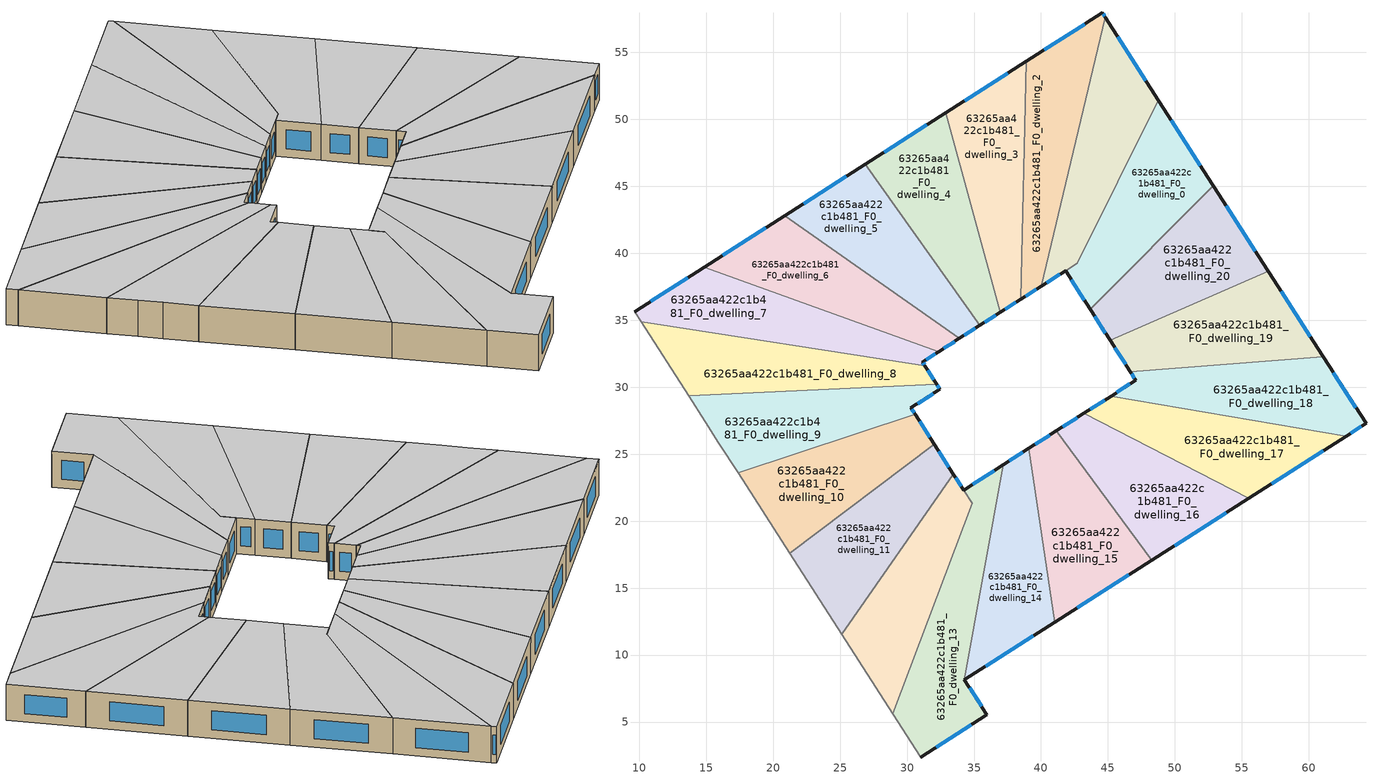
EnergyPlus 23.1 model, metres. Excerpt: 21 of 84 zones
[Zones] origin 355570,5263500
63265aa422c1b481_F0_dwelling_0
 floor ground (EU_floor_Construction): 48.77,51.43 52.87,45.04 43.66,35.83 41.83,38.69 42.69,39.24 z0
 wall outside (EU_wall_Construction): 52.87,45.04 48.77,51.43 / 41.83,38.69 43.66,35.83 z0:3
 wall to 63265aa422c1b481_F0_dwelling_20 (EU_wall_Construction): 43.66,35.83 52.87,45.04 z0:3
 wall to 63265aa422c1b481_F0_dwelling_1 (EU_wall_Construction): 42.69,39.24 41.83,38.69 / 48.77,51.43 42.7,39.24 z0:3
 window (EU_Window_Construction): 51.91,46.54 49.73,49.93 / 42.26,38.02 43.23,36.5 z0.7:2.3
 ceiling to 63265aa422c1b481_F1_dwelling_0 (EU_floor_Construction): 52.87,45.04 48.77,51.43 42.69,39.24 41.83,38.69 43.66,35.83 z3
63265aa422c1b481_F0_dwelling_1
 floor ground (EU_floor_Construction): 44.81,57.61 48.77,51.43 42.69,39.24 40.02,37.53 z0
 wall outside (EU_wall_Construction): 48.77,51.43 44.81,57.61 / 40.02,37.53 41.83,38.69 z0:3
 wall to 63265aa422c1b481_F0_dwelling_2 (EU_wall_Construction): 44.81,57.61 40.02,37.53 z0:3
 window (EU_Window_Construction): 47.84,52.88 45.74,56.16 / 40.45,37.8 41.41,38.42 z0.7:2.3
 ceiling to 63265aa422c1b481_F1_dwelling_1 (EU_floor_Construction): 42.69,39.24 48.77,51.43 44.81,57.61 40.02,37.53 z3
63265aa422c1b481_F0_dwelling_10
 floor ground (EU_floor_Construction): 30.6,27.96 32.03,25.74 21.25,17.59 17.38,23.61 z0
 wall outside (EU_wall_Construction): 32.03,25.74 30.6,27.96 z0:3
 wall adiabatic (EU_wall_Construction): 17.38,23.61 21.25,17.59 z0:3
 wall to 63265aa422c1b481_F0_dwelling_9 (EU_wall_Construction): 30.6,27.96 17.38,23.61 z0:3
 wall to 63265aa422c1b481_F0_dwelling_11 (EU_wall_Construction): 21.25,17.59 32.03,25.74 z0:3
 window (EU_Window_Construction): 31.69,26.26 30.93,27.44 z0.7:2.3
 ceiling to 63265aa422c1b481_F1_dwelling_10 (EU_floor_Construction): 32.03,25.74 30.6,27.96 17.38,23.61 21.25,17.59 z3
63265aa422c1b481_F0_dwelling_11
 floor ground (EU_floor_Construction): 32.03,25.74 33.46,23.52 25.11,11.57 21.25,17.59 z0
 wall outside (EU_wall_Construction): 33.46,23.52 32.03,25.74 z0:3
 wall adiabatic (EU_wall_Construction): 21.25,17.59 25.11,11.57 z0:3
 wall to 63265aa422c1b481_F0_dwelling_12 (EU_wall_Construction): 25.11,11.57 33.46,23.52 z0:3
 window (EU_Window_Construction): 33.12,24.04 32.36,25.22 z0.7:2.3
 ceiling to 63265aa422c1b481_F1_dwelling_11 (EU_floor_Construction): 25.11,11.57 33.46,23.52 32.03,25.74 21.25,17.59 z3
63265aa422c1b481_F0_dwelling_12
 floor ground (EU_floor_Construction): 34.22,22.32 34.86,21.32 28.92,5.64 25.11,11.57 33.46,23.52 z0
 wall outside (EU_wall_Construction): 34.22,22.32 33.46,23.52 z0:3
 wall adiabatic (EU_wall_Construction): 25.11,11.57 28.92,5.64 z0:3
 wall to 63265aa422c1b481_F0_dwelling_13 (EU_wall_Construction): 28.92,5.64 34.86,21.32 34.22,22.32 z0:3
 window (EU_Window_Construction): 34.04,22.6 33.64,23.24 z0.7:2.3
 ceiling to 63265aa422c1b481_F1_dwelling_12 (EU_floor_Construction): 28.92,5.64 34.86,21.32 34.22,22.32 33.46,23.52 25.11,11.57 z3
63265aa422c1b481_F0_dwelling_13
 floor ground (EU_floor_Construction): 37.2,24.22 34.27,8.16 34.28,8.16 35.97,5.55 31.01,2.38 28.92,5.64 34.86,21.33 34.22,22.32 z0
 wall outside (EU_wall_Construction): 31.01,2.38 35.97,5.55 34.28,8.16 / 37.2,24.22 34.22,22.32 z0:3
 wall adiabatic (EU_wall_Construction): 28.92,5.64 31.01,2.38 z0:3
 wall to 63265aa422c1b481_F0_dwelling_14 (EU_wall_Construction): 34.27,8.16 37.2,24.22 / 34.27,8.16 34.28,8.17 z0:3
 window (EU_Window_Construction): 35.57,6.16 34.68,7.55 / 32.18,3.13 34.8,4.81 / 36.5,23.77 34.92,22.76 z0.7:2.3
 ceiling to 63265aa422c1b481_F1_dwelling_13 (EU_floor_Construction): 35.97,5.55 34.28,8.16 34.27,8.16 37.2,24.22 34.22,22.32 34.86,21.33 28.92,5.64 31.01,2.38 z3
63265aa422c1b481_F0_dwelling_14
 floor ground (EU_floor_Construction): 39.1,25.43 41.02,12.46 34.28,8.17 34.27,8.16 37.2,24.22 z0
 wall outside (EU_wall_Construction): 34.28,8.17 41.02,12.46 / 39.1,25.43 37.2,24.22 z0:3
 wall to 63265aa422c1b481_F0_dwelling_15 (EU_wall_Construction): 41.02,12.46 39.1,25.43 z0:3
 window (EU_Window_Construction): 35.86,9.17 39.43,11.45 / 38.65,25.14 37.64,24.5 z0.7:2.3
 ceiling to 63265aa422c1b481_F1_dwelling_14 (EU_floor_Construction): 41.02,12.46 39.1,25.43 37.2,24.22 34.27,8.16 34.28,8.17 z3
63265aa422c1b481_F0_dwelling_15
 floor ground (EU_floor_Construction): 41.14,26.73 48.27,17.09 41.02,12.46 39.1,25.43 z0
 wall outside (EU_wall_Construction): 41.14,26.73 39.1,25.43 / 41.02,12.46 48.27,17.09 z0:3
 wall to 63265aa422c1b481_F0_dwelling_16 (EU_wall_Construction): 48.27,17.09 41.14,26.73 z0:3
 window (EU_Window_Construction): 40.66,26.43 39.58,25.74 / 42.72,13.55 46.57,16 z0.7:2.3
 ceiling to 63265aa422c1b481_F1_dwelling_15 (EU_floor_Construction): 48.27,17.09 41.14,26.73 39.1,25.43 41.02,12.46 z3
63265aa422c1b481_F0_dwelling_16
 floor ground (EU_floor_Construction): 55.53,21.72 48.27,17.09 41.14,26.73 43.19,28.04 z0
 wall outside (EU_wall_Construction): 43.19,28.04 41.14,26.73 / 48.27,17.09 55.53,21.72 z0:3
 wall to 63265aa422c1b481_F0_dwelling_17 (EU_wall_Construction): 55.53,21.72 43.19,28.04 z0:3
 window (EU_Window_Construction): 42.71,27.73 41.62,27.04 / 49.97,18.17 53.82,20.63 z0.7:2.3
 ceiling to 63265aa422c1b481_F1_dwelling_16 (EU_floor_Construction): 55.53,21.72 43.19,28.04 41.14,26.73 48.27,17.09 z3
63265aa422c1b481_F0_dwelling_17
 floor ground (EU_floor_Construction): 62.78,26.34 55.53,21.72 43.19,28.04 45.23,29.34 z0
 wall outside (EU_wall_Construction): 45.23,29.34 43.19,28.04 / 55.53,21.72 62.78,26.34 z0:3
 wall to 63265aa422c1b481_F0_dwelling_18 (EU_wall_Construction): 62.78,26.34 45.23,29.34 z0:3
 window (EU_Window_Construction): 44.75,29.04 43.67,28.34 / 57.23,22.8 61.08,25.26 z0.7:2.3
 ceiling to 63265aa422c1b481_F1_dwelling_17 (EU_floor_Construction): 62.78,26.34 45.23,29.34 43.19,28.04 55.53,21.72 z3
63265aa422c1b481_F0_dwelling_18
 floor ground (EU_floor_Construction): 61.08,32.26 64.27,27.29 62.78,26.34 45.23,29.34 47.08,30.52 46.67,31.16 z0
 wall outside (EU_wall_Construction): 46.67,31.16 47.08,30.52 45.23,29.34 / 62.78,26.34 64.27,27.29 61.08,32.26 z0:3
 wall to 63265aa422c1b481_F0_dwelling_19 (EU_wall_Construction): 61.08,32.26 46.67,31.16 z0:3
 window (EU_Window_Construction): 46.64,30.24 45.67,29.62 / 46.76,31.01 46.98,30.67 / 63.52,28.46 61.83,31.09 / 63.13,26.57 63.92,27.07 z0.7:2.3
 ceiling to 63265aa422c1b481_F1_dwelling_18 (EU_floor_Construction): 64.27,27.29 61.08,32.26 46.67,31.16 47.08,30.52 45.23,29.34 62.78,26.34 z3
63265aa422c1b481_F0_dwelling_19
 floor ground (EU_floor_Construction): 56.97,38.65 61.08,32.26 46.67,31.16 45.17,33.5 z0
 wall outside (EU_wall_Construction): 45.17,33.5 46.67,31.16 / 61.08,32.26 56.97,38.65 z0:3
 wall to 63265aa422c1b481_F0_dwelling_20 (EU_wall_Construction): 56.97,38.65 45.17,33.5 z0:3
 window (EU_Window_Construction): 45.52,32.95 46.32,31.71 / 60.11,33.76 57.94,37.15 z0.7:2.3
 ceiling to 63265aa422c1b481_F1_dwelling_19 (EU_floor_Construction): 61.08,32.26 56.97,38.65 45.17,33.5 46.67,31.16 z3
63265aa422c1b481_F0_dwelling_2
 floor ground (EU_floor_Construction): 44.59,57.95 44.81,57.61 40.02,37.53 38.49,36.56 38.92,54.33 z0
 wall outside (EU_wall_Construction): 38.49,36.56 40.02,37.53 / 44.81,57.61 44.59,57.95 38.92,54.33 z0:3
 wall to 63265aa422c1b481_F0_dwelling_3 (EU_wall_Construction): 38.92,54.33 38.49,36.56 z0:3
 window (EU_Window_Construction): 38.85,36.79 39.66,37.3 / 43.26,57.1 40.25,55.18 / 44.76,57.69 44.64,57.87 z0.7:2.3
 ceiling to 63265aa422c1b481_F1_dwelling_2 (EU_floor_Construction): 40.02,37.53 44.81,57.61 44.59,57.95 38.92,54.33 38.49,36.56 z3
63265aa422c1b481_F0_dwelling_20
 floor ground (EU_floor_Construction): 52.87,45.04 56.97,38.65 45.17,33.5 43.66,35.83 z0
 wall outside (EU_wall_Construction): 43.66,35.83 45.17,33.5 / 56.97,38.65 52.87,45.04 z0:3
 window (EU_Window_Construction): 44.02,35.29 44.81,34.05 / 56.01,40.15 53.84,43.54 z0.7:2.3
 ceiling to 63265aa422c1b481_F1_dwelling_20 (EU_floor_Construction): 56.97,38.65 52.87,45.04 43.66,35.83 45.17,33.5 z3
63265aa422c1b481_F0_dwelling_3
 floor ground (EU_floor_Construction): 38.92,54.33 38.49,36.56 36.97,35.59 32.9,50.49 z0
 wall outside (EU_wall_Construction): 36.97,35.59 38.49,36.56 / 38.92,54.33 32.9,50.49 z0:3
 wall to 63265aa422c1b481_F0_dwelling_4 (EU_wall_Construction): 32.9,50.49 36.96,35.59 z0:3
 window (EU_Window_Construction): 37.32,35.81 38.13,36.33 / 37.5,53.42 34.31,51.39 z0.7:2.3
 ceiling to 63265aa422c1b481_F1_dwelling_3 (EU_floor_Construction): 38.49,36.56 38.92,54.33 32.9,50.49 36.96,35.59 z3
63265aa422c1b481_F0_dwelling_4
 floor ground (EU_floor_Construction): 32.9,50.49 36.97,35.59 35.44,34.61 26.88,46.64 z0
 wall outside (EU_wall_Construction): 35.44,34.61 36.97,35.59 / 32.9,50.49 26.88,46.64 z0:3
 wall to 63265aa422c1b481_F0_dwelling_5 (EU_wall_Construction): 26.88,46.64 35.44,34.61 z0:3
 window (EU_Window_Construction): 35.8,34.84 36.61,35.36 / 31.49,49.58 28.29,47.55 z0.7:2.3
 ceiling to 63265aa422c1b481_F1_dwelling_4 (EU_floor_Construction): 36.96,35.59 32.9,50.49 26.88,46.64 35.44,34.61 z3
63265aa422c1b481_F0_dwelling_5
 floor ground (EU_floor_Construction): 26.88,46.64 35.44,34.61 33.91,33.64 20.86,42.8 z0
 wall outside (EU_wall_Construction): 33.91,33.64 35.44,34.61 / 26.88,46.64 20.86,42.8 z0:3
 wall to 63265aa422c1b481_F0_dwelling_6 (EU_wall_Construction): 20.86,42.8 33.91,33.64 z0:3
 window (EU_Window_Construction): 34.27,33.87 35.08,34.38 / 25.47,45.74 22.28,43.7 z0.7:2.3
 ceiling to 63265aa422c1b481_F1_dwelling_5 (EU_floor_Construction): 35.44,34.61 26.88,46.64 20.86,42.8 33.91,33.64 z3
63265aa422c1b481_F0_dwelling_6
 floor ground (EU_floor_Construction): 33.91,33.64 32.38,32.66 14.84,38.96 20.86,42.8 z0
 wall outside (EU_wall_Construction): 32.38,32.66 33.91,33.64 / 20.86,42.8 14.84,38.96 z0:3
 wall to 63265aa422c1b481_F0_dwelling_7 (EU_wall_Construction): 14.84,38.96 32.38,32.66 z0:3
 window (EU_Window_Construction): 32.74,32.89 33.55,33.41 / 19.45,41.9 16.26,39.86 z0.7:2.3
 ceiling to 63265aa422c1b481_F1_dwelling_6 (EU_floor_Construction): 33.91,33.64 20.86,42.8 14.84,38.96 32.38,32.66 z3
63265aa422c1b481_F0_dwelling_7
 floor ground (EU_floor_Construction): 32.38,32.66 31.15,31.88 31.33,31.61 10.14,34.89 9.65,35.65 14.84,38.96 z0
 wall outside (EU_wall_Construction): 31.33,31.61 31.15,31.88 32.38,32.66 / 14.84,38.96 9.65,35.65 z0:3
 wall adiabatic (EU_wall_Construction): 9.65,35.65 10.14,34.89 z0:3
 wall to 63265aa422c1b481_F0_dwelling_8 (EU_wall_Construction): 10.14,34.89 31.33,31.61 z0:3
 window (EU_Window_Construction): 31.44,32.06 32.09,32.48 / 31.29,31.67 31.19,31.82 / 13.63,38.18 10.87,36.43 z0.7:2.3
 ceiling to 63265aa422c1b481_F1_dwelling_7 (EU_floor_Construction): 31.33,31.61 31.15,31.88 32.38,32.66 14.84,38.96 9.65,35.65 10.14,34.89 z3
63265aa422c1b481_F0_dwelling_8
 floor ground (EU_floor_Construction): 31.33,31.61 32.21,30.23 13.71,29.35 10.14,34.89 z0
 wall outside (EU_wall_Construction): 32.21,30.23 31.33,31.61 z0:3
 wall adiabatic (EU_wall_Construction): 10.14,34.89 13.71,29.35 z0:3
 wall to 63265aa422c1b481_F0_dwelling_9 (EU_wall_Construction): 13.7,29.35 32.21,30.23 z0:3
 window (EU_Window_Construction): 32,30.55 31.53,31.28 z0.7:2.3
 ceiling to 63265aa422c1b481_F1_dwelling_8 (EU_floor_Construction): 32.21,30.23 31.33,31.61 10.14,34.89 13.7,29.35 z3
63265aa422c1b481_F0_dwelling_9
 floor ground (EU_floor_Construction): 32.21,30.23 32.45,29.85 30.28,28.45 30.6,27.96 17.38,23.61 15.96,25.83 14.94,27.42 13.71,29.35 z0
 wall outside (EU_wall_Construction): 30.6,27.96 30.28,28.45 32.45,29.85 32.21,30.23 z0:3
 wall adiabatic (EU_wall_Construction): 13.71,29.35 14.94,27.42 15.96,25.83 17.38,23.61 z0:3
 window (EU_Window_Construction): 32.39,29.94 32.27,30.14 / 30.79,28.78 31.94,29.52 / 30.53,28.08 30.36,28.34 z0.7:2.3
 ceiling to 63265aa422c1b481_F1_dwelling_9 (EU_floor_Construction): 30.6,27.96 30.28,28.45 32.45,29.85 32.21,30.23 13.7,29.35 14.94,27.42 15.96,25.83 17.38,23.61 z3
[Building]
EU S2 Campaign: North Axis=0; Terrain=City; Solar Distribution=FullExterior
[Site:Location]
Budapest.Ferenc.Liszt.Intl.AP: Latitude=47.437; Longitude=19.256; Time Zone=1; Elevation=185
[SizingPeriod:WeatherFileDays]
AnnualSizingPeriod: Begin Month=1; Begin Day of Month=1; End Month=12; End Day of Month=31; Day of Week for Start Day=Monday; Use Weather File Daylight Saving Period=No; Use Weather File Rain and Snow Indicators=No
[MATERIAL]
EU_InternalMass_Material: Roughness=MediumRough; Thickness=0.1; Conductivity=1; Density=1800; Specific Heat=900; Thermal Absorptance=0.9; Solar Absorptance=0.7; Visible Absorptance=0.7
[MATERIAL:NOMASS] Roughness=MediumRough; Thermal Absorptance=0.9; Solar Absorptance=0.7; Visible Absorptance=0.7
Name | Thermal Resistance
EU_wall_NoMass | 0.832559
EU_floor_NoMass | 0.872794
[WINDOWMATERIAL:SIMPLEGLAZINGSYSTEM]
EU_Window_SimpleGlazing: UFactor=2.79869; Solar Heat Gain Coefficient=0.75; Visible Transmittance=0.75
[CONSTRUCTION]
EU_wall_Construction: EU_wall_NoMass
EU_floor_Construction: EU_floor_NoMass
EU_Window_Construction: EU_Window_SimpleGlazing
EU_InternalMass_Construction: EU_InternalMass_Material
[ZONE] Type=1; Multiplier=1; Ceiling Height=autocalculate; Floor Area=autocalculate; Part of Total Floor Area=Yes
Name | Volume
63265aa422c1b481_F0_dwelling_0 | 198.924
63265aa422c1b481_F0_dwelling_1 | 197.02
63265aa422c1b481_F0_dwelling_10 | 197.993
63265aa422c1b481_F0_dwelling_11; 63265aa422c1b481_F0_dwelling_2; 63265aa422c1b481_F0_dwelling_4 | 197.985
63265aa422c1b481_F0_dwelling_12 | 195.129
63265aa422c1b481_F0_dwelling_13 | 214.574
63265aa422c1b481_F0_dwelling_14 | 184.166
63265aa422c1b481_F0_dwelling_15 | 197.975
63265aa422c1b481_F0_dwelling_16 | 198.018
63265aa422c1b481_F0_dwelling_17 | 197.974
63265aa422c1b481_F0_dwelling_18 | 197.996
63265aa422c1b481_F0_dwelling_19 | 197.949
63265aa422c1b481_F0_dwelling_20 | 197.999
63265aa422c1b481_F0_dwelling_3 | 197.995
63265aa422c1b481_F0_dwelling_5; 63265aa422c1b481_F0_dwelling_9 | 197.982
63265aa422c1b481_F0_dwelling_6 | 198.004
63265aa422c1b481_F0_dwelling_7 | 197.966
63265aa422c1b481_F0_dwelling_8 | 197.989
[INTERNALMASS] Construction=EU_InternalMass_Construction
Name | Zone or ZoneList | Surface Area
63265aa422c1b481_F0_dwelling_0_EU_InternalMass | 63265aa422c1b481_F0_dwelling_0 | 66.3074
63265aa422c1b481_F0_dwelling_1_EU_InternalMass | 63265aa422c1b481_F0_dwelling_1 | 65.6717
63265aa422c1b481_F0_dwelling_2_EU_InternalMass | 63265aa422c1b481_F0_dwelling_2 | 65.9951
63265aa422c1b481_F0_dwelling_3_EU_InternalMass | 63265aa422c1b481_F0_dwelling_3 | 65.9982
63265aa422c1b481_F0_dwelling_4_EU_InternalMass | 63265aa422c1b481_F0_dwelling_4 | 65.9948
63265aa422c1b481_F0_dwelling_5_EU_InternalMass | 63265aa422c1b481_F0_dwelling_5 | 65.994
63265aa422c1b481_F0_dwelling_6_EU_InternalMass | 63265aa422c1b481_F0_dwelling_6 | 66.0013
63265aa422c1b481_F0_dwelling_7_EU_InternalMass | 63265aa422c1b481_F0_dwelling_7 | 65.989
63265aa422c1b481_F0_dwelling_8_EU_InternalMass | 63265aa422c1b481_F0_dwelling_8 | 65.9962
63265aa422c1b481_F0_dwelling_9_EU_InternalMass | 63265aa422c1b481_F0_dwelling_9 | 65.994
63265aa422c1b481_F0_dwelling_10_EU_InternalMass | 63265aa422c1b481_F0_dwelling_10 | 65.9976
63265aa422c1b481_F0_dwelling_11_EU_InternalMass | 63265aa422c1b481_F0_dwelling_11 | 65.995
63265aa422c1b481_F0_dwelling_12_EU_InternalMass | 63265aa422c1b481_F0_dwelling_12 | 65.0457
63265aa422c1b481_F0_dwelling_13_EU_InternalMass | 63265aa422c1b481_F0_dwelling_13 | 71.5251
63265aa422c1b481_F0_dwelling_14_EU_InternalMass | 63265aa422c1b481_F0_dwelling_14 | 61.4068
63265aa422c1b481_F0_dwelling_15_EU_InternalMass | 63265aa422c1b481_F0_dwelling_15 | 65.992
63265aa422c1b481_F0_dwelling_16_EU_InternalMass | 63265aa422c1b481_F0_dwelling_16 | 66.0059
63265aa422c1b481_F0_dwelling_17_EU_InternalMass | 63265aa422c1b481_F0_dwelling_17 | 65.9913
63265aa422c1b481_F0_dwelling_18_EU_InternalMass | 63265aa422c1b481_F0_dwelling_18 | 65.999
63265aa422c1b481_F0_dwelling_19_EU_InternalMass | 63265aa422c1b481_F0_dwelling_19 | 65.9831
63265aa422c1b481_F0_dwelling_20_EU_InternalMass | 63265aa422c1b481_F0_dwelling_20 | 65.9996
[OTHEREQUIPMENT] Fuel Type=Electricity; Design Level Calculation Method=Watts/Area; Power per Zone Floor Area=1; Fraction Latent=0; Fraction Radiant=0; Fraction Lost=0; Carbon Dioxide Generation Rate=0; EndUse Subcategory=EU_Step8_InternalGains
Name | Zone or ZoneList or Space or SpaceList | Schedule
EU_Step8_InternalGain_63265aa422c1b481_F0_dwelling_0_f000 | 63265aa422c1b481_F0_dwelling_0 | EU_Step8_GainSchedule_63265aa422c1b481_F0_dwelling_0_f000
EU_Step8_InternalGain_63265aa422c1b481_F0_dwelling_1_f000 | 63265aa422c1b481_F0_dwelling_1 | EU_Step8_GainSchedule_63265aa422c1b481_F0_dwelling_1_f000
EU_Step8_InternalGain_63265aa422c1b481_F0_dwelling_2_f000 | 63265aa422c1b481_F0_dwelling_2 | EU_Step8_GainSchedule_63265aa422c1b481_F0_dwelling_2_f000
EU_Step8_InternalGain_63265aa422c1b481_F0_dwelling_3_f000 | 63265aa422c1b481_F0_dwelling_3 | EU_Step8_GainSchedule_63265aa422c1b481_F0_dwelling_3_f000
EU_Step8_InternalGain_63265aa422c1b481_F0_dwelling_4_f000 | 63265aa422c1b481_F0_dwelling_4 | EU_Step8_GainSchedule_63265aa422c1b481_F0_dwelling_4_f000
EU_Step8_InternalGain_63265aa422c1b481_F0_dwelling_5_f000 | 63265aa422c1b481_F0_dwelling_5 | EU_Step8_GainSchedule_63265aa422c1b481_F0_dwelling_5_f000
EU_Step8_InternalGain_63265aa422c1b481_F0_dwelling_6_f000 | 63265aa422c1b481_F0_dwelling_6 | EU_Step8_GainSchedule_63265aa422c1b481_F0_dwelling_6_f000
EU_Step8_InternalGain_63265aa422c1b481_F0_dwelling_7_f000 | 63265aa422c1b481_F0_dwelling_7 | EU_Step8_GainSchedule_63265aa422c1b481_F0_dwelling_7_f000
EU_Step8_InternalGain_63265aa422c1b481_F0_dwelling_8_f000 | 63265aa422c1b481_F0_dwelling_8 | EU_Step8_GainSchedule_63265aa422c1b481_F0_dwelling_8_f000
EU_Step8_InternalGain_63265aa422c1b481_F0_dwelling_9_f000 | 63265aa422c1b481_F0_dwelling_9 | EU_Step8_GainSchedule_63265aa422c1b481_F0_dwelling_9_f000
EU_Step8_InternalGain_63265aa422c1b481_F0_dwelling_10_f000 | 63265aa422c1b481_F0_dwelling_10 | EU_Step8_GainSchedule_63265aa422c1b481_F0_dwelling_10_f000
EU_Step8_InternalGain_63265aa422c1b481_F0_dwelling_11_f000 | 63265aa422c1b481_F0_dwelling_11 | EU_Step8_GainSchedule_63265aa422c1b481_F0_dwelling_11_f000
EU_Step8_InternalGain_63265aa422c1b481_F0_dwelling_12_f000 | 63265aa422c1b481_F0_dwelling_12 | EU_Step8_GainSchedule_63265aa422c1b481_F0_dwelling_12_f000
EU_Step8_InternalGain_63265aa422c1b481_F0_dwelling_13_f000 | 63265aa422c1b481_F0_dwelling_13 | EU_Step8_GainSchedule_63265aa422c1b481_F0_dwelling_13_f000
EU_Step8_InternalGain_63265aa422c1b481_F0_dwelling_14_f000 | 63265aa422c1b481_F0_dwelling_14 | EU_Step8_GainSchedule_63265aa422c1b481_F0_dwelling_14_f000
EU_Step8_InternalGain_63265aa422c1b481_F0_dwelling_15_f000 | 63265aa422c1b481_F0_dwelling_15 | EU_Step8_GainSchedule_63265aa422c1b481_F0_dwelling_15_f000
EU_Step8_InternalGain_63265aa422c1b481_F0_dwelling_16_f000 | 63265aa422c1b481_F0_dwelling_16 | EU_Step8_GainSchedule_63265aa422c1b481_F0_dwelling_16_f000
EU_Step8_InternalGain_63265aa422c1b481_F0_dwelling_17_f000 | 63265aa422c1b481_F0_dwelling_17 | EU_Step8_GainSchedule_63265aa422c1b481_F0_dwelling_17_f000
EU_Step8_InternalGain_63265aa422c1b481_F0_dwelling_18_f000 | 63265aa422c1b481_F0_dwelling_18 | EU_Step8_GainSchedule_63265aa422c1b481_F0_dwelling_18_f000
EU_Step8_InternalGain_63265aa422c1b481_F0_dwelling_19_f000 | 63265aa422c1b481_F0_dwelling_19 | EU_Step8_GainSchedule_63265aa422c1b481_F0_dwelling_19_f000
EU_Step8_InternalGain_63265aa422c1b481_F0_dwelling_20_f000 | 63265aa422c1b481_F0_dwelling_20 | EU_Step8_GainSchedule_63265aa422c1b481_F0_dwelling_20_f000
[ZONEVENTILATION:DESIGNFLOWRATE] Schedule=EU_AlwaysOn; Design Flow Rate Calculation Method=AirChanges/Hour; Air Changes per Hour=0.475469; Ventilation Type=Natural; Fan Pressure Rise=0; Fan Total Efficiency=1; Constant Term Coefficient=1; Temperature Term Coefficient=0; Velocity Term Coefficient=0; Velocity Squared Term Coefficient=0; Minimum Indoor Temperature=-100; Maximum Indoor Temperature=100; Delta Temperature=-100; Minimum Outdoor Temperature=-100; Maximum Outdoor Temperature=100; Maximum Wind Speed=40
Name | Zone or ZoneList or Space or SpaceList
EU_ConstantAir_63265aa422c1b481_F0_dwelling_0 | 63265aa422c1b481_F0_dwelling_0
EU_ConstantAir_63265aa422c1b481_F0_dwelling_1 | 63265aa422c1b481_F0_dwelling_1
EU_ConstantAir_63265aa422c1b481_F0_dwelling_2 | 63265aa422c1b481_F0_dwelling_2
EU_ConstantAir_63265aa422c1b481_F0_dwelling_3 | 63265aa422c1b481_F0_dwelling_3
EU_ConstantAir_63265aa422c1b481_F0_dwelling_4 | 63265aa422c1b481_F0_dwelling_4
EU_ConstantAir_63265aa422c1b481_F0_dwelling_5 | 63265aa422c1b481_F0_dwelling_5
EU_ConstantAir_63265aa422c1b481_F0_dwelling_6 | 63265aa422c1b481_F0_dwelling_6
EU_ConstantAir_63265aa422c1b481_F0_dwelling_7 | 63265aa422c1b481_F0_dwelling_7
EU_ConstantAir_63265aa422c1b481_F0_dwelling_8 | 63265aa422c1b481_F0_dwelling_8
EU_ConstantAir_63265aa422c1b481_F0_dwelling_9 | 63265aa422c1b481_F0_dwelling_9
EU_ConstantAir_63265aa422c1b481_F0_dwelling_10 | 63265aa422c1b481_F0_dwelling_10
EU_ConstantAir_63265aa422c1b481_F0_dwelling_11 | 63265aa422c1b481_F0_dwelling_11
EU_ConstantAir_63265aa422c1b481_F0_dwelling_12 | 63265aa422c1b481_F0_dwelling_12
EU_ConstantAir_63265aa422c1b481_F0_dwelling_13 | 63265aa422c1b481_F0_dwelling_13
EU_ConstantAir_63265aa422c1b481_F0_dwelling_14 | 63265aa422c1b481_F0_dwelling_14
EU_ConstantAir_63265aa422c1b481_F0_dwelling_15 | 63265aa422c1b481_F0_dwelling_15
EU_ConstantAir_63265aa422c1b481_F0_dwelling_16 | 63265aa422c1b481_F0_dwelling_16
EU_ConstantAir_63265aa422c1b481_F0_dwelling_17 | 63265aa422c1b481_F0_dwelling_17
EU_ConstantAir_63265aa422c1b481_F0_dwelling_18 | 63265aa422c1b481_F0_dwelling_18
EU_ConstantAir_63265aa422c1b481_F0_dwelling_19 | 63265aa422c1b481_F0_dwelling_19
EU_ConstantAir_63265aa422c1b481_F0_dwelling_20 | 63265aa422c1b481_F0_dwelling_20
[HVACTEMPLATE:THERMOSTAT] Constant Heating Setpoint=20; Constant Cooling Setpoint=50
EU_HeatOnly_63265aa422c1b481_F0_dwelling_0; EU_HeatOnly_63265aa422c1b481_F0_dwelling_1; EU_HeatOnly_63265aa422c1b481_F0_dwelling_2; EU_HeatOnly_63265aa422c1b481_F0_dwelling_3; EU_HeatOnly_63265aa422c1b481_F0_dwelling_4; EU_HeatOnly_63265aa422c1b481_F0_dwelling_5; EU_HeatOnly_63265aa422c1b481_F0_dwelling_6; EU_HeatOnly_63265aa422c1b481_F0_dwelling_7; EU_HeatOnly_63265aa422c1b481_F0_dwelling_8; EU_HeatOnly_63265aa422c1b481_F0_dwelling_9; EU_HeatOnly_63265aa422c1b481_F0_dwelling_10; EU_HeatOnly_63265aa422c1b481_F0_dwelling_11; EU_HeatOnly_63265aa422c1b481_F0_dwelling_12; EU_HeatOnly_63265aa422c1b481_F0_dwelling_13; EU_HeatOnly_63265aa422c1b481_F0_dwelling_14; EU_HeatOnly_63265aa422c1b481_F0_dwelling_15; EU_HeatOnly_63265aa422c1b481_F0_dwelling_16; EU_HeatOnly_63265aa422c1b481_F0_dwelling_17; EU_HeatOnly_63265aa422c1b481_F0_dwelling_18; EU_HeatOnly_63265aa422c1b481_F0_dwelling_19; EU_HeatOnly_63265aa422c1b481_F0_dwelling_20; EU_HeatOnly_63265aa422c1b481_F1_dwelling_0; EU_HeatOnly_63265aa422c1b481_F1_dwelling_1; EU_HeatOnly_63265aa422c1b481_F1_dwelling_2; EU_HeatOnly_63265aa422c1b481_F1_dwelling_3; EU_HeatOnly_63265aa422c1b481_F1_dwelling_4; EU_HeatOnly_63265aa422c1b481_F1_dwelling_5; EU_HeatOnly_63265aa422c1b481_F1_dwelling_6; EU_HeatOnly_63265aa422c1b481_F1_dwelling_7; EU_HeatOnly_63265aa422c1b481_F1_dwelling_8; EU_HeatOnly_63265aa422c1b481_F1_dwelling_9; EU_HeatOnly_63265aa422c1b481_F1_dwelling_10; EU_HeatOnly_63265aa422c1b481_F1_dwelling_11; EU_HeatOnly_63265aa422c1b481_F1_dwelling_12; EU_HeatOnly_63265aa422c1b481_F1_dwelling_13; EU_HeatOnly_63265aa422c1b481_F1_dwelling_14; EU_HeatOnly_63265aa422c1b481_F1_dwelling_15; EU_HeatOnly_63265aa422c1b481_F1_dwelling_16; EU_HeatOnly_63265aa422c1b481_F1_dwelling_17; EU_HeatOnly_63265aa422c1b481_F1_dwelling_18; EU_HeatOnly_63265aa422c1b481_F1_dwelling_19; EU_HeatOnly_63265aa422c1b481_F1_dwelling_20; EU_HeatOnly_63265aa422c1b481_F2_dwelling_0; EU_HeatOnly_63265aa422c1b481_F2_dwelling_1; EU_HeatOnly_63265aa422c1b481_F2_dwelling_2; EU_HeatOnly_63265aa422c1b481_F2_dwelling_3; EU_HeatOnly_63265aa422c1b481_F2_dwelling_4; EU_HeatOnly_63265aa422c1b481_F2_dwelling_5; EU_HeatOnly_63265aa422c1b481_F2_dwelling_6; EU_HeatOnly_63265aa422c1b481_F2_dwelling_7; EU_HeatOnly_63265aa422c1b481_F2_dwelling_8; EU_HeatOnly_63265aa422c1b481_F2_dwelling_9; EU_HeatOnly_63265aa422c1b481_F2_dwelling_10; EU_HeatOnly_63265aa422c1b481_F2_dwelling_11; EU_HeatOnly_63265aa422c1b481_F2_dwelling_12; EU_HeatOnly_63265aa422c1b481_F2_dwelling_13; EU_HeatOnly_63265aa422c1b481_F2_dwelling_14; EU_HeatOnly_63265aa422c1b481_F2_dwelling_15; EU_HeatOnly_63265aa422c1b481_F2_dwelling_16; EU_HeatOnly_63265aa422c1b481_F2_dwelling_17; EU_HeatOnly_63265aa422c1b481_F2_dwelling_18; EU_HeatOnly_63265aa422c1b481_F2_dwelling_19; EU_HeatOnly_63265aa422c1b481_F2_dwelling_20; EU_HeatOnly_63265aa422c1b481_F3_dwelling_0; EU_HeatOnly_63265aa422c1b481_F3_dwelling_1; EU_HeatOnly_63265aa422c1b481_F3_dwelling_2; EU_HeatOnly_63265aa422c1b481_F3_dwelling_3; EU_HeatOnly_63265aa422c1b481_F3_dwelling_4; EU_HeatOnly_63265aa422c1b481_F3_dwelling_5; EU_HeatOnly_63265aa422c1b481_F3_dwelling_6; EU_HeatOnly_63265aa422c1b481_F3_dwelling_7; EU_HeatOnly_63265aa422c1b481_F3_dwelling_8; EU_HeatOnly_63265aa422c1b481_F3_dwelling_9; EU_HeatOnly_63265aa422c1b481_F3_dwelling_10; EU_HeatOnly_63265aa422c1b481_F3_dwelling_11; EU_HeatOnly_63265aa422c1b481_F3_dwelling_12; EU_HeatOnly_63265aa422c1b481_F3_dwelling_13; EU_HeatOnly_63265aa422c1b481_F3_dwelling_14; EU_HeatOnly_63265aa422c1b481_F3_dwelling_15; EU_HeatOnly_63265aa422c1b481_F3_dwelling_16; EU_HeatOnly_63265aa422c1b481_F3_dwelling_17; EU_HeatOnly_63265aa422c1b481_F3_dwelling_18; EU_HeatOnly_63265aa422c1b481_F3_dwelling_19; EU_HeatOnly_63265aa422c1b481_F3_dwelling_20
[HVACTEMPLATE:ZONE:IDEALLOADSAIRSYSTEM] System Availability Schedule=EU_AlwaysOn; Maximum Heating Supply Air Temperature=50; Minimum Cooling Supply Air Temperature=13; Maximum Heating Supply Air Humidity Ratio=0.0156; Minimum Cooling Supply Air Humidity Ratio=0.0077; Heating Limit=NoLimit; Cooling Limit=NoLimit; Heating Availability Schedule=EU_AlwaysOn; Cooling Availability Schedule=EU_CoolingOff; Dehumidification Control Type=ConstantSensibleHeatRatio; Cooling Sensible Heat Ratio=0.7; Dehumidification Setpoint=60; Humidification Control Type=None; Humidification Setpoint=30; Outdoor Air Method=None; Outdoor Air Flow Rate per Person=0.00944; Outdoor Air Flow Rate per Zone Floor Area=0; Outdoor Air Flow Rate per Zone=0; Demand Controlled Ventilation Type=None; Outdoor Air Economizer Type=NoEconomizer; Heat Recovery Type=None; Sensible Heat Recovery Effectiveness=0.7; Latent Heat Recovery Effectiveness=0.65
Name | Template Thermostat
63265aa422c1b481_F0_dwelling_0 | EU_HeatOnly_63265aa422c1b481_F0_dwelling_0
63265aa422c1b481_F0_dwelling_1 | EU_HeatOnly_63265aa422c1b481_F0_dwelling_1
63265aa422c1b481_F0_dwelling_2 | EU_HeatOnly_63265aa422c1b481_F0_dwelling_2
63265aa422c1b481_F0_dwelling_3 | EU_HeatOnly_63265aa422c1b481_F0_dwelling_3
63265aa422c1b481_F0_dwelling_4 | EU_HeatOnly_63265aa422c1b481_F0_dwelling_4
63265aa422c1b481_F0_dwelling_5 | EU_HeatOnly_63265aa422c1b481_F0_dwelling_5
63265aa422c1b481_F0_dwelling_6 | EU_HeatOnly_63265aa422c1b481_F0_dwelling_6
63265aa422c1b481_F0_dwelling_7 | EU_HeatOnly_63265aa422c1b481_F0_dwelling_7
63265aa422c1b481_F0_dwelling_8 | EU_HeatOnly_63265aa422c1b481_F0_dwelling_8
63265aa422c1b481_F0_dwelling_9 | EU_HeatOnly_63265aa422c1b481_F0_dwelling_9
63265aa422c1b481_F0_dwelling_10 | EU_HeatOnly_63265aa422c1b481_F0_dwelling_10
63265aa422c1b481_F0_dwelling_11 | EU_HeatOnly_63265aa422c1b481_F0_dwelling_11
63265aa422c1b481_F0_dwelling_12 | EU_HeatOnly_63265aa422c1b481_F0_dwelling_12
63265aa422c1b481_F0_dwelling_13 | EU_HeatOnly_63265aa422c1b481_F0_dwelling_13
63265aa422c1b481_F0_dwelling_14 | EU_HeatOnly_63265aa422c1b481_F0_dwelling_14
63265aa422c1b481_F0_dwelling_15 | EU_HeatOnly_63265aa422c1b481_F0_dwelling_15
63265aa422c1b481_F0_dwelling_16 | EU_HeatOnly_63265aa422c1b481_F0_dwelling_16
63265aa422c1b481_F0_dwelling_17 | EU_HeatOnly_63265aa422c1b481_F0_dwelling_17
63265aa422c1b481_F0_dwelling_18 | EU_HeatOnly_63265aa422c1b481_F0_dwelling_18
63265aa422c1b481_F0_dwelling_19 | EU_HeatOnly_63265aa422c1b481_F0_dwelling_19
63265aa422c1b481_F0_dwelling_20 | EU_HeatOnly_63265aa422c1b481_F0_dwelling_20
[SIZING:ZONE] Zone Cooling Design Supply Air Temperature Input Method=SupplyAirTemperature; Zone Cooling Design Supply Air Temperature=13; Zone Heating Design Supply Air Temperature Input Method=SupplyAirTemperature; Zone Heating Design Supply Air Temperature=50; Zone Cooling Design Supply Air Humidity Ratio=0.008; Zone Heating Design Supply Air Humidity Ratio=0.008; Cooling Design Air Flow Method=DesignDay; Cooling Design Air Flow Rate=0; Cooling Minimum Air Flow per Zone Floor Area=0.000762; Cooling Minimum Air Flow=0; Cooling Minimum Air Flow Fraction=0.2; Heating Design Air Flow Method=DesignDay; Heating Design Air Flow Rate=0; Heating Maximum Air Flow per Zone Floor Area=0.002032; Heating Maximum Air Flow=0.141576; Heating Maximum Air Flow Fraction=0.3; Account for Dedicated Outdoor Air System=No; Dedicated Outdoor Air System Control Strategy=NeutralSupplyAir; Dedicated Outdoor Air Low Setpoint Temperature for Design=autosize; Dedicated Outdoor Air High Setpoint Temperature for Design=autosize; Zone Load Sizing Method=Sensible Load Only No Latent Load; Zone Latent Cooling Design Supply Air Humidity Ratio Input Method=HumidityRatioDifference; Zone Cooling Design Supply Air Humidity Ratio Difference=0.005; Zone Latent Heating Design Supply Air Humidity Ratio Input Method=HumidityRatioDifference; Zone Humidification Design Supply Air Humidity Ratio Difference=0.005
63265aa422c1b481_F0_dwelling_0; 63265aa422c1b481_F0_dwelling_1; 63265aa422c1b481_F0_dwelling_2; 63265aa422c1b481_F0_dwelling_3; 63265aa422c1b481_F0_dwelling_4; 63265aa422c1b481_F0_dwelling_5; 63265aa422c1b481_F0_dwelling_6; 63265aa422c1b481_F0_dwelling_7; 63265aa422c1b481_F0_dwelling_8; 63265aa422c1b481_F0_dwelling_9; 63265aa422c1b481_F0_dwelling_10; 63265aa422c1b481_F0_dwelling_11; 63265aa422c1b481_F0_dwelling_12; 63265aa422c1b481_F0_dwelling_13; 63265aa422c1b481_F0_dwelling_14; 63265aa422c1b481_F0_dwelling_15; 63265aa422c1b481_F0_dwelling_16; 63265aa422c1b481_F0_dwelling_17; 63265aa422c1b481_F0_dwelling_18; 63265aa422c1b481_F0_dwelling_19; 63265aa422c1b481_F0_dwelling_20
[SCHEDULE:CONSTANT]
Name | Hourly Value
EU_AlwaysOn | 1
EU_CoolingOff | 0
[SCHEDULE:FILE] Column Number=1; Rows to Skip at Top=0; Number of Hours of Data=8760; Column Separator=Comma; Interpolate to Timestep=No; Minutes per Item=60; Adjust Schedule for Daylight Savings=Yes
Name | File
EU_Step8_GainSchedule_63265aa422c1b481_F0_dwelling_0_f000 | ../../schedules/63265aa422c1b481/63265aa422c1b481_F0_dwelling_0_f000_gain.csv
EU_Step8_GainSchedule_63265aa422c1b481_F0_dwelling_1_f000 | ../../schedules/63265aa422c1b481/63265aa422c1b481_F0_dwelling_1_f000_gain.csv
EU_Step8_GainSchedule_63265aa422c1b481_F0_dwelling_2_f000 | ../../schedules/63265aa422c1b481/63265aa422c1b481_F0_dwelling_2_f000_gain.csv
EU_Step8_GainSchedule_63265aa422c1b481_F0_dwelling_3_f000 | ../../schedules/63265aa422c1b481/63265aa422c1b481_F0_dwelling_3_f000_gain.csv
EU_Step8_GainSchedule_63265aa422c1b481_F0_dwelling_4_f000 | ../../schedules/63265aa422c1b481/63265aa422c1b481_F0_dwelling_4_f000_gain.csv
EU_Step8_GainSchedule_63265aa422c1b481_F0_dwelling_5_f000 | ../../schedules/63265aa422c1b481/63265aa422c1b481_F0_dwelling_5_f000_gain.csv
EU_Step8_GainSchedule_63265aa422c1b481_F0_dwelling_6_f000 | ../../schedules/63265aa422c1b481/63265aa422c1b481_F0_dwelling_6_f000_gain.csv
EU_Step8_GainSchedule_63265aa422c1b481_F0_dwelling_7_f000 | ../../schedules/63265aa422c1b481/63265aa422c1b481_F0_dwelling_7_f000_gain.csv
EU_Step8_GainSchedule_63265aa422c1b481_F0_dwelling_8_f000 | ../../schedules/63265aa422c1b481/63265aa422c1b481_F0_dwelling_8_f000_gain.csv
EU_Step8_GainSchedule_63265aa422c1b481_F0_dwelling_9_f000 | ../../schedules/63265aa422c1b481/63265aa422c1b481_F0_dwelling_9_f000_gain.csv
EU_Step8_GainSchedule_63265aa422c1b481_F0_dwelling_10_f000 | ../../schedules/63265aa422c1b481/63265aa422c1b481_F0_dwelling_10_f000_gain.csv
EU_Step8_GainSchedule_63265aa422c1b481_F0_dwelling_11_f000 | ../../schedules/63265aa422c1b481/63265aa422c1b481_F0_dwelling_11_f000_gain.csv
EU_Step8_GainSchedule_63265aa422c1b481_F0_dwelling_12_f000 | ../../schedules/63265aa422c1b481/63265aa422c1b481_F0_dwelling_12_f000_gain.csv
EU_Step8_GainSchedule_63265aa422c1b481_F0_dwelling_13_f000 | ../../schedules/63265aa422c1b481/63265aa422c1b481_F0_dwelling_13_f000_gain.csv
EU_Step8_GainSchedule_63265aa422c1b481_F0_dwelling_14_f000 | ../../schedules/63265aa422c1b481/63265aa422c1b481_F0_dwelling_14_f000_gain.csv
EU_Step8_GainSchedule_63265aa422c1b481_F0_dwelling_15_f000 | ../../schedules/63265aa422c1b481/63265aa422c1b481_F0_dwelling_15_f000_gain.csv
EU_Step8_GainSchedule_63265aa422c1b481_F0_dwelling_16_f000 | ../../schedules/63265aa422c1b481/63265aa422c1b481_F0_dwelling_16_f000_gain.csv
EU_Step8_GainSchedule_63265aa422c1b481_F0_dwelling_17_f000 | ../../schedules/63265aa422c1b481/63265aa422c1b481_F0_dwelling_17_f000_gain.csv
EU_Step8_GainSchedule_63265aa422c1b481_F0_dwelling_18_f000 | ../../schedules/63265aa422c1b481/63265aa422c1b481_F0_dwelling_18_f000_gain.csv
EU_Step8_GainSchedule_63265aa422c1b481_F0_dwelling_19_f000 | ../../schedules/63265aa422c1b481/63265aa422c1b481_F0_dwelling_19_f000_gain.csv
EU_Step8_GainSchedule_63265aa422c1b481_F0_dwelling_20_f000 | ../../schedules/63265aa422c1b481/63265aa422c1b481_F0_dwelling_20_f000_gain.csv
